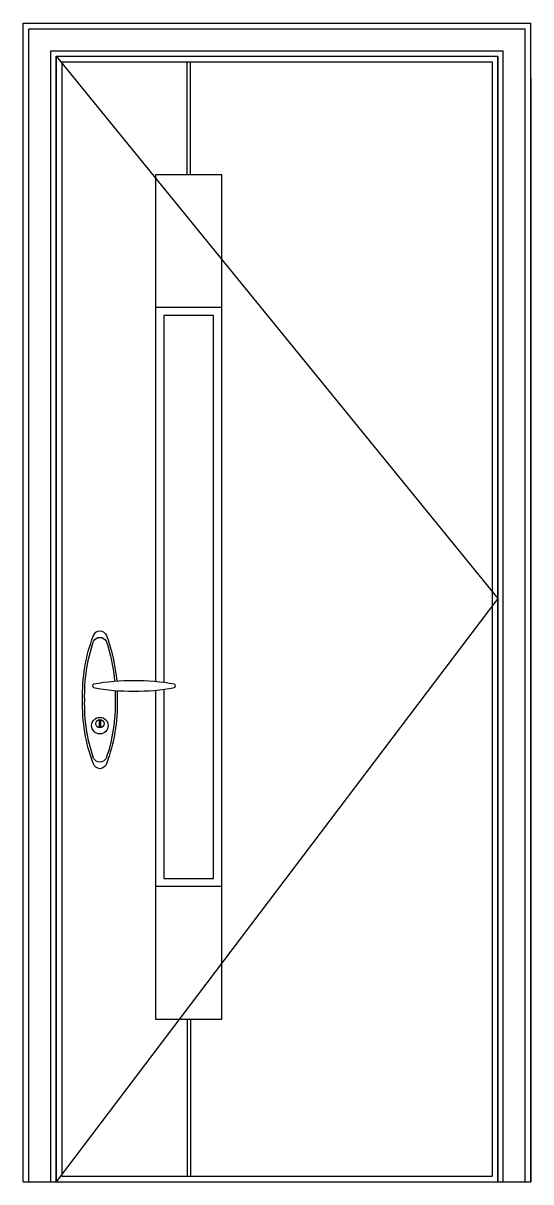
# Model space of a CAD drawing. Header units: metres. Extents: x 0 to 920, y 0 to 2100.
import ezdxf

# ---------------------------------------------------------------- set-up
doc = ezdxf.new("R2010")
doc.units = ezdxf.units.M
for name, color, linetype in [('2', 2, 'Continuous'), ('3', 3, 'Continuous'), ('4', 4, 'Continuous'), ('7', 7, 'Continuous')]:
    doc.layers.add(name, color=color, linetype=linetype)

msp = doc.modelspace()

# ---------------------------------------------------------------- linework, layer by layer
for points in [[(240, 1585), (360, 1585), (360, 1825), (240, 1825)], [(240, 295), (360, 295), (360, 535), (240, 535)]]:
    msp.add_lwpolyline(points, close=True)
at = {"layer": '2'}
for p, q in [((0, 2100), (920, 2100)), ((0, 0), (0, 2100)), ((920, 0), (920, 2100)), ((60, 2040), (860, 2040)), ((60, 2040), (60, 0)), ((860, 2040), (860, 0)), ((0, 0), (920, 0))]:
    msp.add_line(p, q, dxfattribs=at)
msp.add_lwpolyline([(240, 890.79), (240, 295), (360, 295), (360, 1825), (240, 1825), (240, 906.74)], dxfattribs=at)
at = {"layer": '3'}
for p, q in [((10, 2090), (910, 2090)), ((10, 0), (10, 2090)), ((910, 0), (910, 2090)), ((50, 2050), (870, 2050)), ((50, 0), (50, 2050)), ((60, 2040), (860, 1057.5)), ((870, 0), (870, 2050)), ((70, 2030), (850, 2030)), ((70, 2030), (70, 10)), ((297, 1825), (297, 2030)), ((303, 1825), (303, 2030)), ((850, 2030), (850, 10)), ((860, 1057.5), (60, 0)), ((137.77, 837.74), (137.77, 822.95)), ((140.27, 837.74), (140.27, 822.95)), ((297, 295), (297, 10)), ((303, 295), (303, 10)), ((70, 10), (850, 10))]:
    msp.add_line(p, q, dxfattribs=at)
msp.add_lwpolyline([(255, 892.54), (255, 550), (345, 550), (345, 1570), (255, 1570), (255, 904.98)], dxfattribs=at)
msp.add_lwpolyline([(166.6, 890.36, -0.01), (166.52, 873.76, -0.09), (150.35, 767.39, -0.59), (127.7, 767.39, -0.09), (111.53, 873.76, -0.09), (127.7, 980.14, -0.59), (150.35, 980.14, -0.06), (165.73, 907.09)], format="xyb", dxfattribs=at)
msp.add_circle((139.02, 830.35), 7.5, dxfattribs=at)
at = {"layer": '4'}
for p, q in [((60, 2040), (860, 2040)), ((60, 0), (60, 2040)), ((860, 0), (860, 2040)), ((920, 2000), (920, 0)), ((920, 0), (920, 2000))]:
    msp.add_line(p, q, dxfattribs=at)
at = {"layer": '7'}
msp.add_lwpolyline([(170.36, 890.09, -0.01), (170.27, 873.76, -0.1), (150.77, 757.6, -0.3), (139.02, 748.76, -0.3), (127.28, 757.6, -0.1), (107.77, 873.76, -0.1), (127.28, 989.93, -0.3), (139.02, 998.76, -0.3), (150.77, 989.93, -0.07), (169.47, 907.38, -0.07)], format="xyb", dxfattribs=at)
msp.add_lwpolyline([(200.88, 908.14, 0.05), (127.59, 901.74, 0.58), (127.59, 895.79, 0.05), (200.88, 889.39, 0.05), (274.16, 895.79, 0.58), (274.16, 901.74, 0.05)], format="xyb", close=True, dxfattribs=at)
msp.add_circle((139.02, 826.87), 15, dxfattribs=at)

doc.saveas('drawing.dxf')
